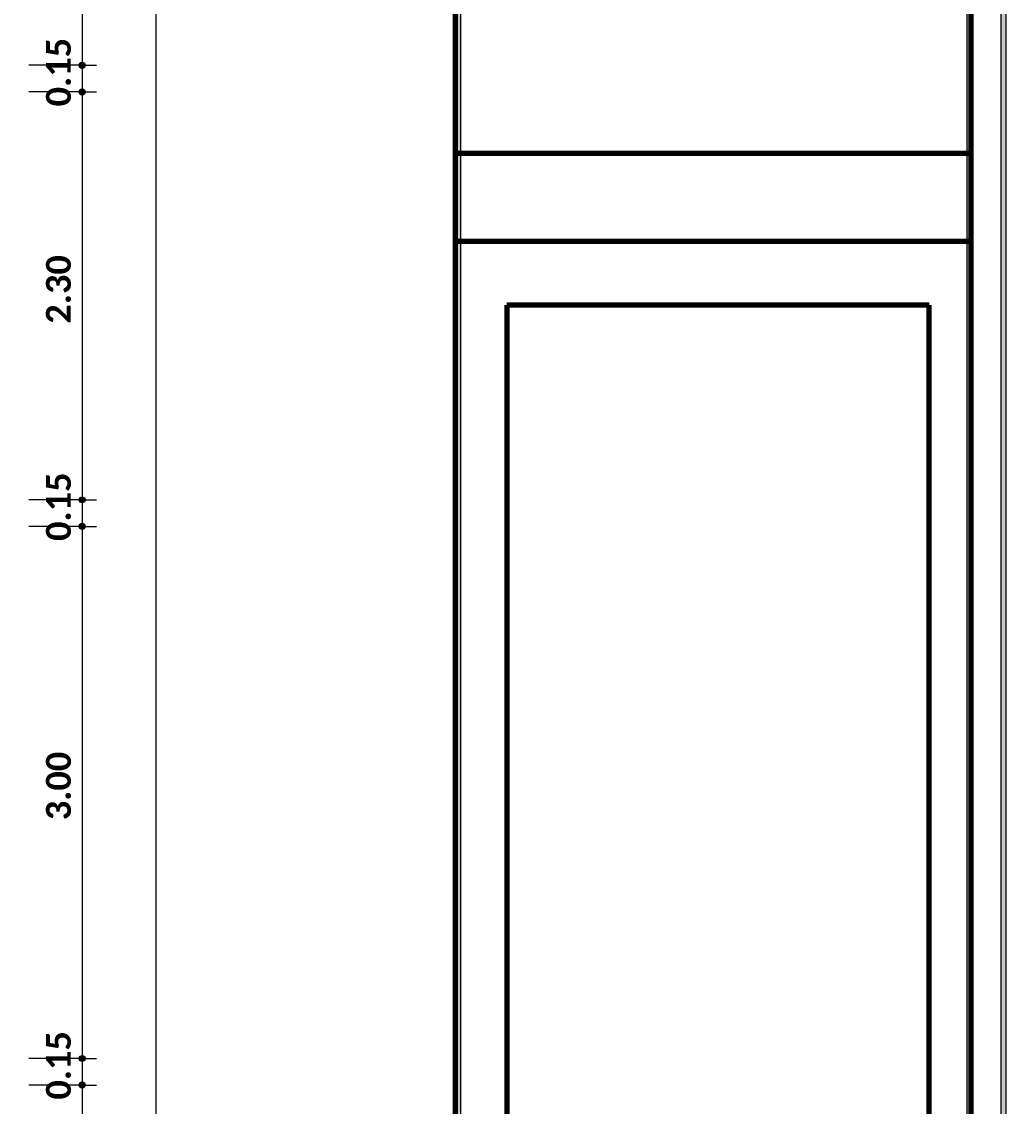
# Model space of a CAD drawing. Header units: metres. Extents: x -144 to 1000, y -717 to 29.
# Drawn here: x 714.03 to 719.58, y -557.55 to -551.43 of the extents above; entities that cross this region are included whole.
import ezdxf

# ---------------------------------------------------------------- set-up
doc = ezdxf.new("R2010")
doc.units = ezdxf.units.M
doc.layers.get('0').update_dxf_attribs({"color": 1})
for name, color, linetype, lineweight in [('A-ANNO-DIMS', 1, 'Continuous', 9), ('G-ANNO-TTLB', 3, 'Continuous', 18), ('G-ANNO-TTLB-WIDE', 1, 'Continuous', 70), ('G-IMPT', 1, 'Continuous', 9)]:
    doc.layers.add(name, color=color, linetype=linetype, lineweight=lineweight)
doc.styles.add('Britannic Bold_B_4', font='', dxfattribs={"height": 0.004465})
doc.styles.add('Calibri_B_4', font='calibrib.ttf', dxfattribs={"height": 0.1125})
doc.styles.get('Britannic Bold_B_4').set_extended_font_data('Britannic Bold', bold=True)

# ---------------------------------------------------------------- blocks, each defined once
blk = doc.blocks.new('tarjeta de nathalie 00')
at = {"layer": 'G-IMPT', "lineweight": 9}
h = blk.add_hatch(color=3, dxfattribs=at)
h.paths.add_polyline_path([(-145.238879, -717.384885), (-145.210187, -717.384885), (-145.210187, -716.893552), (-145.210187, -716.799339), (-145.238879, -716.799339), (-145.238879, -716.893792)])
h.paths.add_polyline_path([(-145.209959, -716.799099), (-145.209959, -717.385099), (-145.239202, -717.385099), (-145.239202, -716.799099)])
h.paths.add_polyline_path([(-145.239019, -717.386799), (-145.208259, -717.386799), (-145.208259, -716.797399), (-145.239202, -716.797399), (-146.098659, -716.797399), (-146.098659, -717.386799)])
h.paths.add_polyline_path([(-145.207952, -716.797074), (-145.207952, -717.387099), (-146.098981, -717.387099), (-146.098981, -716.797074)])
at = {"layer": 'G-ANNO-TTLB', "color": 3}
for p, q in [((-145.208259, -716.797399), (-145.208259, -717.386799)), ((-145.207952, -717.387099), (-145.207952, -716.797074)), ((-145.207952, -717.387133), (-145.207952, -716.797074)), ((-145.239202, -716.799099), (-145.239202, -717.385099)), ((-145.209959, -717.385099), (-145.209959, -716.799099)), ((-145.238879, -717.384885), (-145.238879, -716.893792)), ((-145.210187, -716.893552), (-145.210187, -717.384885))]:
    blk.add_line(p, q, dxfattribs=at)
at = {"layer": 'G-ANNO-TTLB-WIDE', "color": 3}
for p, q in [((-145.239202, -716.799099), (-145.239202, -717.385099)), ((-145.209959, -716.799099), (-145.209959, -717.385099)), ((-145.239202, -717.015477), (-145.209959, -717.015477)), ((-145.209959, -717.020485), (-145.239202, -717.020485)), ((-145.212333, -717.024097), (-145.236274, -717.024097)), ((-145.236274, -717.024097), (-145.236274, -717.109097)), ((-145.212333, -717.244029), (-145.212333, -717.024097))]:
    blk.add_line(p, q, dxfattribs=at)
at = {"layer": 'G-ANNO-TTLB', "lineweight": 9, "insert": (-145.226198, -717.204719), "char_height": 0.008, "width": 0.16781724, "attachment_point": 1, "rotation": 90, "style": 'Britannic Bold_B_4', "bg_fill": 3, "box_fill_scale": 1.25, "bg_fill_color": 256, "bg_fill_true_color": 13158600, "bg_fill_transparency": 0}
blk.add_mtext('TORRE GIUALCA I', dxfattribs=at)
blk = doc.blocks.new('S')
at = {"layer": 'A-ANNO-DIMS', "lineweight": 25}
h = blk.add_hatch(color=256, dxfattribs=at)
edge = h.paths.add_edge_path()
edge.add_arc((703.6403, -490.8986), 0.015, 0, 360)
h = blk.add_hatch(color=256, dxfattribs=at)
edge = h.paths.add_edge_path()
edge.add_arc((703.6403, -490.8986), 0.015, 0, 360)
h = blk.add_hatch(color=256, dxfattribs=at)
edge = h.paths.add_edge_path()
edge.add_arc((703.6403, -491.0486), 0.015, 0, 360)
h = blk.add_hatch(color=256, dxfattribs=at)
edge = h.paths.add_edge_path()
edge.add_arc((703.6403, -491.0486), 0.015, 0, 360)
h = blk.add_hatch(color=256, dxfattribs=at)
edge = h.paths.add_edge_path()
edge.add_arc((703.6403, -493.3486), 0.015, 0, 360)
h = blk.add_hatch(color=256, dxfattribs=at)
edge = h.paths.add_edge_path()
edge.add_arc((703.6403, -493.3486), 0.015, 0, 360)
h = blk.add_hatch(color=256, dxfattribs=at)
edge = h.paths.add_edge_path()
edge.add_arc((703.6403, -493.4986), 0.015, 0, 360)
h = blk.add_hatch(color=256, dxfattribs=at)
edge = h.paths.add_edge_path()
edge.add_arc((703.6403, -493.4986), 0.015, 0, 360)
h = blk.add_hatch(color=256, dxfattribs=at)
edge = h.paths.add_edge_path()
edge.add_arc((703.6403, -496.4985), 0.015, 0, 360)
h = blk.add_hatch(color=256, dxfattribs=at)
edge = h.paths.add_edge_path()
edge.add_arc((703.6403, -496.4985), 0.015, 0, 360)
h = blk.add_hatch(color=256, dxfattribs=at)
edge = h.paths.add_edge_path()
edge.add_arc((703.6403, -496.6485), 0.015, 0, 360)
h = blk.add_hatch(color=256, dxfattribs=at)
edge = h.paths.add_edge_path()
edge.add_arc((703.6403, -496.6485), 0.015, 0, 360)
at = {"layer": 'A-ANNO-DIMS'}
for p, q in [((704.058, -508.4484), (704.058, -487.3488)), ((703.6403, -489.0986), (703.6403, -490.8986)), ((703.6403, -490.8986), (703.3403, -490.8986)), ((703.6403, -490.8986), (703.3403, -490.8986)), ((703.6403, -490.8986), (703.7203, -490.8986)), ((703.6403, -490.8986), (703.6403, -491.0486)), ((703.6403, -490.8986), (703.7203, -490.8986)), ((703.6403, -491.0486), (703.3403, -491.0486)), ((703.6403, -491.0486), (703.3403, -491.0486)), ((703.6403, -491.0486), (703.7203, -491.0486)), ((703.6403, -491.0486), (703.6403, -493.3486)), ((703.6403, -491.0486), (703.7203, -491.0486)), ((703.6403, -493.3486), (703.3403, -493.3486)), ((703.6403, -493.3486), (703.3403, -493.3486)), ((703.6403, -493.3486), (703.7203, -493.3486)), ((703.6403, -493.3486), (703.6403, -493.4986)), ((703.6403, -493.3486), (703.7203, -493.3486)), ((703.6403, -493.4986), (703.3403, -493.4986)), ((703.6403, -493.4986), (703.3403, -493.4986)), ((703.6403, -493.4986), (703.7203, -493.4986)), ((703.6403, -493.4986), (703.6403, -496.4985)), ((703.6403, -493.4986), (703.7203, -493.4986)), ((703.6403, -496.4985), (703.3403, -496.4985)), ((703.6403, -496.4985), (703.3403, -496.4985)), ((703.6403, -496.4985), (703.7203, -496.4985)), ((703.6403, -496.4985), (703.6403, -496.6485)), ((703.6403, -496.4985), (703.7203, -496.4985)), ((703.6403, -496.6485), (703.3403, -496.6485)), ((703.6403, -496.6485), (703.3403, -496.6485)), ((703.6403, -496.6485), (703.7203, -496.6485)), ((703.6403, -496.6485), (703.6403, -498.3986)), ((703.6403, -496.6485), (703.7203, -496.6485))]:
    blk.add_line(p, q, dxfattribs=at)
at = {"layer": 'A-ANNO-DIMS', "lineweight": 25}
for centre in [(703.6403, -490.8986), (703.6403, -490.8986), (703.6403, -491.0486), (703.6403, -491.0486), (703.6403, -493.3486), (703.6403, -493.3486), (703.6403, -493.4986), (703.6403, -493.4986), (703.6403, -496.4985), (703.6403, -496.4985), (703.6403, -496.6485), (703.6403, -496.6485)]:
    blk.add_circle(centre, 0.015, dxfattribs=at)
at = {"layer": 'A-ANNO-DIMS', "char_height": 0.14, "width": 0.376134, "attachment_point": 1, "rotation": 90, "line_spacing_factor": 1.158048, "style": 'Calibri_B_4'}
for s, insert in [('0.15', (703.4362, -491.1303)), ('2.30', (703.4362, -492.3553)), ('0.15', (703.4362, -493.5803)), ('3.00', (703.4362, -495.1552)), ('0.15', (703.4362, -496.7302))]:
    blk.add_mtext(s, dxfattribs=dict(at, insert=insert))

msp = doc.modelspace()

# ---------------------------------------------------------------- block references
at = {"xscale": 99.43160266323505, "yscale": 99.43160266323505, "zscale": 99.43160266323505}
msp.add_blockref('tarjeta de nathalie 00', (15157.8417, 70741.8273), dxfattribs=at)

# ---------------------------------------------------------------- next in the draw order: block references
at = {"color": 3}
msp.add_blockref('S', (10.7329, -60.7772), dxfattribs=at)

doc.saveas('drawing.dxf')
